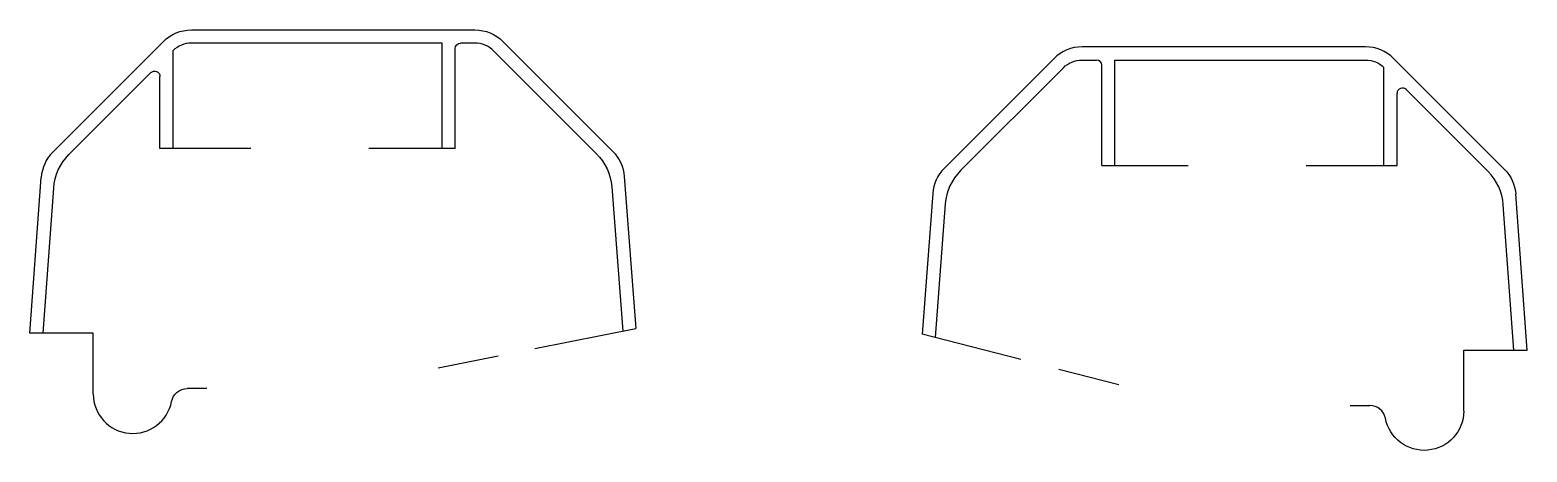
# Model space of a CAD drawing. Header units: metres. Extents: x -0.14 to 1.65, y 0 to 0.08.
# Drawn here: x -0.142 to 0.142, y 0.0016 to 0.0816 of the extents above.
import ezdxf

# ---------------------------------------------------------------- set-up
doc = ezdxf.new("R2010")
doc.units = ezdxf.units.M
doc.header["$MEASUREMENT"] = 0

msp = doc.modelspace()

# ---------------------------------------------------------------- linework, layer by layer
for p, q in [((-0.1113500614380988, 0.08159976166486449), (-0.05756326487304177, 0.08159976166486449)), ((-0.1376377154494781, 0.05841870937095664), (-0.1166533622980263, 0.07940306252240845)), ((-0.1148116593623301, 0.05909976166486449), (-0.1148116593623301, 0.0777077167381649)), ((-0.0638116593623301, 0.05909976166486449), (-0.0638116593623301, 0.0790997616648645)), ((-0.0613116593623301, 0.05909976166486449), (-0.0613116593623301, 0.0780997616648645)), ((-0.05756326487304177, 0.0790997616648645), (-0.06031165936233011, 0.0790997616648645)), ((-0.03452598060925957, 0.05813354521114452), (-0.05402773096801248, 0.07763529556989379)), ((-0.05225996401549783, 0.07940306252240845), (-0.03144929951907543, 0.05859239802837256)), ((0.1113491401196035, 0.07839975696801849), (0.05756234355454654, 0.07839975696801849)), ((0.05225904269700259, 0.07620305782556243), (0.03144837820058019, 0.05539239333152655)), ((0.03452505929076433, 0.05493354051429852), (0.05402680964951724, 0.07443529087304779)), ((0.05756234355454654, 0.07589975696801848), (0.06031073804383487, 0.07589975696801848)), ((0.06131073804383486, 0.05589975696801849), (0.06131073804383486, 0.07489975696801848)), ((0.06381073804383487, 0.05589975696801849), (0.06381073804383487, 0.07589975696801848)), ((0.1148107380438349, 0.05589975696801849), (0.1148107380438349, 0.07450771204131888)), ((0.1376367941309829, 0.05521870467411064), (0.1166524409795311, 0.07620305782556243)), ((-0.119018766143336, 0.07350212476968591), (-0.1345531500265337, 0.05796774088648745)), ((-0.1173116593623301, 0.05909976166486449), (-0.1173116593623301, 0.07279501798868004)), ((0.1173107380438349, 0.05589975696801849), (0.1173107380438349, 0.06959501329183404)), ((0.1190178448248407, 0.0703021200728399), (0.1345522287080385, 0.05476773618964144)), ((-0.1000425528026863, 0.05909976166486449), (-0.1173116593623301, 0.05909976166486449)), ((-0.0613116593623301, 0.05909976166486449), (-0.07765800114165944, 0.05909976166486449)), ((0.06131073804383486, 0.05589975696801849), (0.07765707994237571, 0.05589975696801849)), ((0.1000416316034017, 0.05589975696801849), (0.1173107380438349, 0.05589975696801849)), ((-0.1419566631555703, 0.02409976166486449), (-0.1398148005604366, 0.05365746546659794)), ((-0.1394501080024609, 0.02409976166486449), (-0.1374559301744768, 0.05161941568067778)), ((-0.03162626101986534, 0.05182628274024392), (-0.02953402623468137, 0.02451405131462598)), ((-0.02926921169520938, 0.05378798974752135), (-0.02706448172349483, 0.02500723548184906)), ((0.02926829037671414, 0.05058798505067535), (0.02722420770617173, 0.02390433589891109)), ((0.0316253397013701, 0.04862627804339791), (0.02968317004706332, 0.02327301107647363)), ((0.1394491866839657, 0.02089975696801848), (0.1374550088559816, 0.04841941098383177)), ((0.141955741837075, 0.02089975696801848), (0.1398138792419413, 0.05045746076975192)), ((-0.1299566631555703, 0.02409976166486449), (-0.1419566631555703, 0.02409976166486449)), ((-0.04618054080865113, 0.02118963363754738), (-0.02706448172349337, 0.02500723548184906)), ((0.04593739113926479, 0.01909983075799401), (0.02722420770617173, 0.02390433589891109)), ((0.129955741837075, 0.02089975696801848), (0.141955741837075, 0.02089975696801848)), ((-0.0645544907737531, 0.01752023583115897), (-0.0531518277248207, 0.01979742211163841)), ((0.0645535695691452, 0.01432023110888281), (0.05313161759319796, 0.01725275336967014)), ((-0.1084105788958182, 0.01359975755213624), (-0.1121490485239163, 0.01359976166486449)), ((0.1084096576965337, 0.01039975285529036), (0.112148127205421, 0.01039975696801848))]:
    msp.add_line(p, q)
at = {"ltscale": 100}
for p, q in [((-0.1299566631555703, 0.0125470898130734), (-0.1299566631555703, 0.02409976166486449)), ((0.129955741837075, 0.00934708511622739), (0.129955741837075, 0.02089975696801848))]:
    msp.add_line(p, q, dxfattribs=at)
at = {"flags": 128}
for points in [[(-0.0638116593623301, 0.0790997616648645), (-0.1113500614380988, 0.0790997616648645)], [(0.06381073804383487, 0.07589975696801848), (0.1113491401196035, 0.07589975696801848)]]:
    msp.add_lwpolyline(points, dxfattribs=at)
at = {"extrusion": (0, 0, -1)}
for centre, radius, start, end in [((0.1113500614380988, 0.0740997616648645), 0.007500000000000002, 44.99999999989937, 89.9999999999284), ((0.05756326487304177, 0.0740997616648645), 0.007500000000000004, 90.00000000008049, 135.0000000000805), ((0.06031165936233011, 0.0780997616648645), 0.001, 0, 90), ((0.1183116593623301, 0.07279501798868004), 0.001, 45.00000000000001, 180), ((-0.05756234355454654, 0.07089975696801848), 0.005000000000000237, 44.9999999999195, 89.99999999991995), ((-0.1113491401196035, 0.07089975696801848), 0.004999999999999907, 90.00000000006935, 133.8140057444657), ((0.1274820822146678, 0.05089667307462296), 0.01, 4.144623742656098, 44.9999999999925), ((0.04159704842112406, 0.05106247739927786), 0.009999999999999998, 134.9999999999912, 175.6194513543451), ((0.03675260037900298, 0.05328909716844209), 0.0075, 134.9999999998793, 176.1859251658528), ((-0.1323334932720827, 0.04991540381521045), 0.007500000000000001, 135, 175.8553762573432), ((0.1121490485239163, 0.01059976166486449), 0.003, 10.97959315503962, 90), ((-0.1224559255552784, 0.009399580252167652), 0.007500000000000001, 180.4010357931172, 349.0204068449232)]:
    msp.add_arc(centre, radius, start, end, dxfattribs=at)
for centre, radius, start, end in [((-0.1113500614380988, 0.0740997616648645), 0.004999999999999907, 90.00000000006935, 133.8140057444657), ((-0.05756326487304177, 0.0740997616648645), 0.005000000000000236, 44.99999999991951, 89.99999999991998), ((0.05756234355454654, 0.07089975696801848), 0.007500000000000004, 90.00000000008049, 135.0000000000805), ((0.1113491401196035, 0.07089975696801848), 0.007500000000000002, 44.99999999989937, 89.9999999999284), ((0.06031073804383487, 0.07489975696801848), 0.001, 0, 90), ((0.1183107380438349, 0.06959501329183404), 0.001, 45.00000000000001, 180), ((-0.132334414590578, 0.05311540851205646), 0.007500000000000001, 135, 175.8553762573432), ((0.03675167906050774, 0.05008909247159609), 0.007500000000000001, 134.9999999998793, 176.1859251658528), ((0.04159612710262882, 0.04786247270243184), 0.01, 134.9999999999912, 175.6194513543451), ((0.1274811608961725, 0.04769666837777695), 0.01, 4.144623742656098, 44.9999999999925), ((-0.1224568468737736, 0.01259958494901366), 0.007500000000000001, 180.4010357931172, 349.0204068449232), ((0.112148127205421, 0.007399756968018483), 0.003, 10.97959315503962, 90)]:
    msp.add_arc(centre, radius, start, end)

doc.saveas('drawing.dxf')
